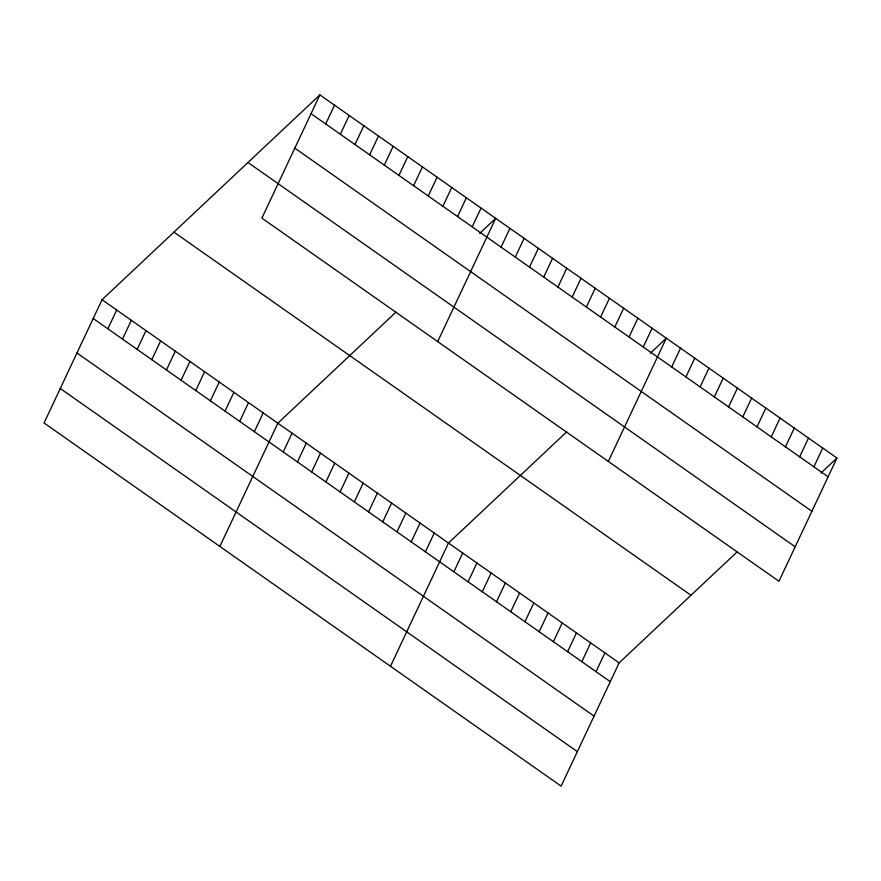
<?xml version="1.0" encoding="UTF-8"?>
<svg xmlns="http://www.w3.org/2000/svg" width="881" height="881" viewBox="0 0 881 881"><rect width="100%" height="100%" fill="white"/><g stroke="black" fill="none" stroke-linecap="round" stroke-linejoin="round"><path stroke-width="1.32" d="M319.88 94.884L261.888 218.125L778.958 581.273L836.95 458.032L319.88 94.884L102.042 299.727L44.05 422.968L561.12 786.116L619.112 662.875L737.287 551.748M107.856 328.8L116.688 310.024M122.503 339.086L131.346 320.31M137.161 349.383L145.993 330.595M151.807 359.668L160.639 340.881M166.454 369.954L175.297 351.178M181.112 380.251L189.944 361.463M195.758 390.536L204.59 371.749M325.695 123.957L334.527 105.18M210.405 400.822L219.248 382.046M340.341 134.253L349.184 115.466M225.062 411.119L233.894 392.331M354.988 144.539L363.831 125.752M239.709 421.404L248.541 402.617M369.646 154.825L378.478 136.048M254.356 431.69L263.199 412.914M384.292 165.121L393.135 146.334M219.854 546.44L277.845 423.199L396.021 312.072M398.939 175.407L407.782 156.62M283.23 451.964L292.063 433.188M413.596 185.693L422.428 166.916M297.448 461.952L306.291 443.165M428.243 195.978L437.086 177.202M311.665 471.941L320.508 453.153M442.89 206.275L451.733 187.488M325.882 481.929L334.725 463.142M457.547 216.561L466.379 197.773M340.11 491.917L348.942 473.13M472.194 226.846L481.037 208.07M354.327 501.895L363.159 483.118M437.692 341.597L495.684 218.356L479.705 233.377M368.544 511.883L377.387 493.107M501.069 247.121L509.901 228.344M382.761 521.871L391.605 503.084M515.286 257.109L524.118 238.333M396.979 531.86L405.822 513.072M529.503 267.097L538.346 248.321M411.207 541.848L420.039 523.061M543.72 277.086L552.563 258.298M425.424 551.825L434.256 533.049M557.937 287.074L566.78 268.287M390.492 666.278L448.484 543.037L566.659 431.91M572.165 297.062L580.997 278.275M453.858 571.802L462.701 553.026M586.383 307.04L595.215 288.263M468.075 581.79L476.918 563.003M600.6 317.028L609.443 298.252M482.303 591.779L491.135 572.991M614.817 327.016L623.66 308.229M496.521 601.767L505.353 582.98M629.034 337.005L637.877 318.217M510.738 611.744L519.581 592.968M643.262 346.993L652.094 328.206M524.955 621.733L533.798 602.956M608.319 461.435L666.311 338.194L650.343 353.215M539.183 631.721L548.015 612.934M671.696 366.959L680.539 348.182M553.4 641.709L562.232 622.922M685.914 376.947L694.757 358.171M567.617 651.698L576.46 632.91M700.142 386.935L708.974 368.148M581.834 661.686L590.677 642.899M714.359 396.924L723.191 378.136M596.052 671.663L604.895 652.887M728.576 406.912L737.419 388.125M742.793 416.889L751.636 398.113M757.01 426.878L765.853 408.101M771.238 436.866L780.07 418.079M785.456 446.854L794.288 428.067M799.673 456.843L808.516 438.055M813.89 466.831L822.733 448.044M820.971 473.053L836.95 458.032M311.037 113.671L828.107 476.808M294.816 148.14L811.886 511.288M247.99 162.489L277.295 183.061M278.11 183.655L795.18 546.804M173.931 232.132L691.001 595.27M102.042 299.727L619.112 662.875M93.199 318.515L610.28 681.652M76.988 352.984L594.058 716.121M60.271 388.499L577.341 751.636"/></g></svg>
